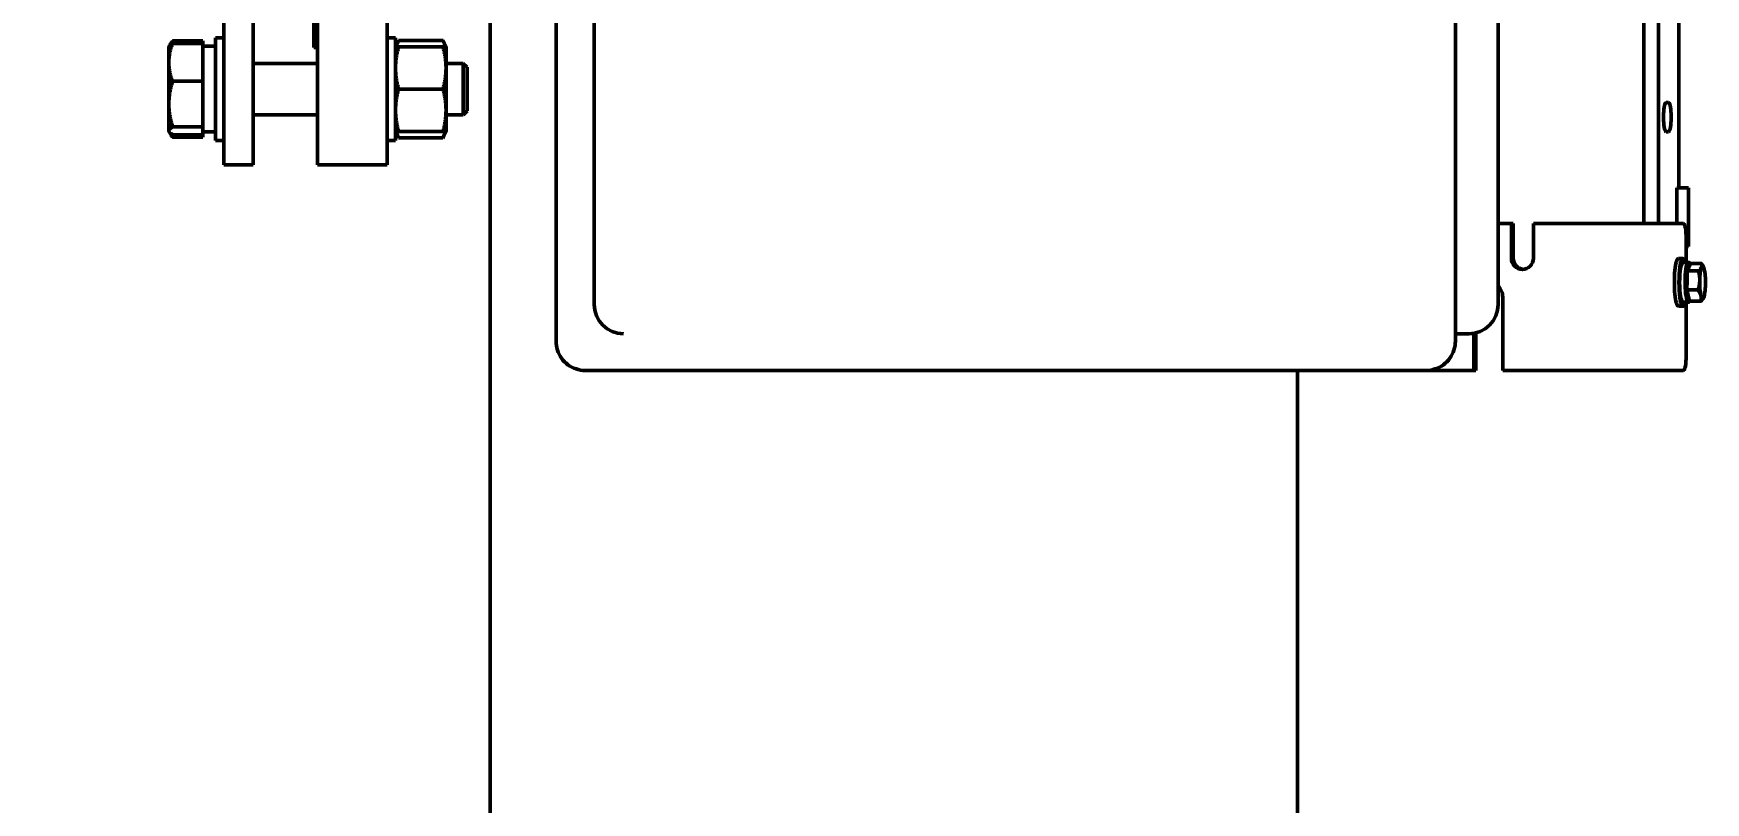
# Model space of a CAD drawing. Header units: inches. Extents: x 15 to 402, y 6 to 258.
# Drawn here: x 289.94 to 318.42, y 78.01 to 91.1 of the extents above; entities that cross this region are included whole.
import ezdxf

# ---------------------------------------------------------------- set-up
doc = ezdxf.new("R2010")
doc.units = ezdxf.units.IN
doc.header["$LTSCALE"] = 12
doc.header["$MEASUREMENT"] = 0
doc.layers.add('Dimension (ANSI)', color=7, linetype='Continuous', lineweight=25)
doc.layers.add('Visible (ANSI)', color=7, linetype='Continuous', lineweight=50)
doc.styles.add('MEMCOR Medium', font='arial.ttf')
doc.dimstyles.new('Default (ANSI)', dxfattribs={"dimscale": 12, "dimtxt": 0.15, "dimasz": 0.098425, "dimexe": 0.125, "dimexo": 0.0625, "dimgap": 0.031496, "dimtad": 0, "dimtih": 1, "dimtoh": 1, "dimdec": 4, "dimrnd": 1e-08, "dimzin": 3, "dimdsep": 46, "dimlunit": 5, "dimtxsty": 'MEMCOR Medium', "dimcen": 0.09, "dimdle": 0.393701, "dimclrd": 256, "dimclre": 256, "dimclrt": 256, "dimadec": 0, "dimazin": 1, "dimtfac": 0.8, "dimtofl": 0, "dimtmove": 0, "dimatfit": 3, "dimfxl": 1, "dimfrac": 1, "dimtolj": 1, "dimtzin": 4, "dimlwd": -1, "dimlwe": -1, "dimarcsym": 0})

# ---------------------------------------------------------------- blocks, each defined once
blk = doc.blocks.new('*D18')
at = {"layer": 'Defpoints', "color": 0, "transparency": 16777216}
for p in [(310.968, 131.37), (253.068, 47.836), (299.125, 47.836)]:
    blk.add_point(p, dxfattribs=at)
at = {"layer": 'Dimension (ANSI)', "transparency": 16777216}
for p, q in [((310.218, 131.37), (251.568, 131.37)), ((253.068, 130.189), (253.068, 104.292)), ((253.068, 49.017), (253.068, 91.969)), ((298.375, 47.836), (251.568, 47.836))]:
    blk.add_line(p, q, dxfattribs=at)
for points in [[(252.872, 130.189), (253.265, 130.189), (253.068, 131.37)], [(252.872, 49.017), (253.265, 49.017), (253.068, 47.836)]]:
    blk.add_solid(points, dxfattribs=at)
at = {"layer": 'Dimension (ANSI)', "transparency": 16777216, "char_height": 1.8, "attachment_point": 5, "style": 'MEMCOR Medium'}
for s, insert in [('\\A1; \\fArial|b0|i0;\\H1.8000;83{\\H0.8x;\\S9#16;} in', (253.068, 99.995)), ('\\A1;[2121.8 mm]{\\P\\fArial|b0|i0;\\H1.8000;SHIPPING HEIGHT\\P\\fArial|b0|i0;\\H1.8000;REF.}', (253.068, 93.833))]:
    blk.add_mtext(s, dxfattribs=dict(at, insert=insert))

msp = doc.modelspace()

# ---------------------------------------------------------------- linework, layer by layer
at = {"layer": 'Visible (ANSI)'}
for p, q in [((293.18502, 107.86465), (293.18502, 88.86465)), ((293.68502, 88.86465), (293.68502, 107.86465)), ((294.77752, 107.86465), (294.77752, 88.86465)), ((295.96752, 107.86465), (295.96752, 88.86465)), ((298.84065, 85.86465), (298.84065, 102.61465)), ((314.15618, 85.86465), (314.15618, 102.61465)), ((299.48863, 101.98965), (299.48863, 86.48965)), ((314.88311, 86.48965), (314.88311, 101.98965)), ((317.3683, 87.86465), (317.3683, 101.61465)), ((317.6145, 101.61465), (317.6145, 87.86465)), ((317.96179, 88.47465), (317.96179, 96.35465)), ((294.71502, 91.91674), (294.71502, 90.86465)), ((297.71752, 68.10534), (297.71752, 91.44038)), ((292.24727, 90.87303), (292.25271, 90.88247)), ((292.24727, 90.87303), (292.24727, 90.60888)), ((292.25271, 90.88247), (292.2761, 90.92297)), ((292.82539, 90.97347), (292.31146, 90.97347)), ((292.82539, 90.9303), (292.31146, 90.9303)), ((292.82539, 90.97347), (292.82539, 90.9303)), ((292.82539, 90.9303), (292.82539, 90.70553)), ((292.82539, 90.88378), (293.04439, 90.88378)), ((293.04439, 91.02928), (293.04439, 89.27928)), ((293.18502, 91.02928), (293.04439, 91.02928)), ((294.77752, 90.86465), (294.71502, 90.86465)), ((295.96752, 91.02928), (296.10814, 91.02928)), ((296.10814, 89.27928), (296.10814, 91.02928)), ((296.10814, 90.87328), (296.16001, 90.98451)), ((296.91527, 90.98451), (296.16001, 90.98451)), ((296.91527, 90.87328), (296.16001, 90.87328)), ((296.96714, 90.87328), (296.91527, 90.98451)), ((296.96714, 90.51378), (296.96714, 90.87328)), ((292.24727, 90.60888), (292.24727, 89.89944)), ((292.82539, 90.51223), (292.82539, 90.70553)), ((293.68502, 90.59178), (294.77752, 90.59178)), ((296.96714, 90.59178), (297.25924, 90.59178)), ((297.25924, 89.71678), (297.25924, 90.59178)), ((297.32539, 90.52563), (297.25924, 90.59178)), ((292.82539, 90.28746), (292.31146, 90.28746)), ((292.82539, 90.51223), (292.82539, 90.28746)), ((292.82539, 90.28746), (292.82539, 90.01611)), ((296.96714, 89.79478), (296.96714, 90.51378)), ((297.32539, 90.52563), (297.32539, 89.78293)), ((292.82539, 89.78277), (292.82539, 90.01611)), ((296.91527, 90.15428), (296.16001, 90.15428)), ((292.24727, 89.89944), (292.24727, 89.44484)), ((292.82539, 89.78277), (292.82539, 89.51143)), ((293.68502, 89.71678), (294.77752, 89.71678)), ((296.96714, 89.43528), (296.96714, 89.79478)), ((296.96714, 89.71678), (297.25924, 89.71678)), ((297.32539, 89.78293), (297.25924, 89.71678)), ((317.74473, 89.92715), (317.78815, 89.92715)), ((292.24727, 89.44484), (292.24727, 89.43553)), ((292.24727, 89.43553), (292.25271, 89.42609)), ((292.25271, 89.42609), (292.2761, 89.38559)), ((292.82539, 89.51143), (292.31146, 89.51143)), ((292.82539, 89.51143), (292.82539, 89.46487)), ((292.82539, 89.42478), (292.82539, 89.46487)), ((292.82539, 89.42478), (293.04439, 89.42478)), ((292.82539, 89.42478), (292.82539, 89.37825)), ((296.10814, 89.43528), (296.16001, 89.32405)), ((296.91527, 89.43528), (296.16001, 89.43528)), ((296.96714, 89.43528), (296.91527, 89.32405)), ((317.78815, 89.42715), (317.74473, 89.42715)), ((292.82539, 89.37825), (292.31146, 89.37825)), ((292.82539, 89.33509), (292.31146, 89.33509)), ((292.82539, 89.37825), (292.82539, 89.33509)), ((293.18502, 89.27928), (293.04439, 89.27928)), ((295.96752, 89.27928), (296.10814, 89.27928)), ((296.91527, 89.32405), (296.16001, 89.32405)), ((293.18502, 88.86465), (293.68502, 88.86465)), ((295.96752, 88.86465), (294.77752, 88.86465)), ((318.12646, 88.47465), (317.92923, 88.47465)), ((317.92923, 87.86465), (317.92923, 88.47465)), ((318.12646, 87.47465), (318.12646, 88.47465)), ((315.10992, 87.86465), (314.88311, 87.86465)), ((315.10992, 87.27465), (315.10992, 87.86465)), ((315.10992, 87.86465), (315.14248, 87.86465)), ((315.14248, 87.86465), (315.14248, 87.27465)), ((315.48414, 87.86465), (315.48414, 87.27465)), ((316.94496, 87.86465), (315.48414, 87.86465)), ((316.94496, 87.86465), (317.45179, 87.86465)), ((318.04251, 87.86465), (317.45179, 87.86465)), ((318.08593, 87.20465), (318.08593, 87.61465)), ((318.12646, 87.47465), (318.08593, 87.47465)), ((317.95569, 87.27065), (318.03447, 87.27065)), ((318.12705, 87.20465), (318.03447, 87.20465)), ((318.14161, 87.14565), (318.12705, 87.14565)), ((318.13236, 87.12272), (318.15824, 87.18691)), ((318.15824, 87.18691), (318.34821, 87.18691)), ((318.38126, 87.13222), (318.373, 87.14749)), ((318.09992, 86.73627), (318.10321, 86.8974)), ((318.10321, 86.8974), (318.10649, 87.05853)), ((318.10649, 87.05853), (318.13236, 87.12272)), ((318.10649, 87.05853), (318.29646, 87.05853)), ((314.9622, 86.61465), (314.9622, 85.36465)), ((318.09992, 86.73627), (318.2899, 86.73627)), ((318.12251, 86.63933), (318.09992, 86.73627)), ((318.1451, 86.54239), (318.12251, 86.63933)), ((318.13549, 86.58365), (318.12705, 86.58365)), ((318.38126, 86.59707), (318.38058, 86.59583)), ((317.95569, 86.45865), (318.03447, 86.45865)), ((318.12705, 86.52465), (318.03447, 86.52465)), ((318.08593, 85.61465), (318.08593, 86.52465)), ((318.1451, 86.54239), (318.33507, 86.54239)), ((314.46979, 85.36465), (314.46979, 85.99722)), ((314.50235, 86.00408), (314.50235, 85.36465)), ((314.15618, 85.98965), (314.38311, 85.98965)), ((299.33685, 85.36465), (313.61656, 85.36465)), ((311.46777, 85.36465), (311.46777, 55.36465)), ((311.46777, 55.36465), (311.46777, 85.36465)), ((313.61656, 85.36465), (313.65998, 85.36465)), ((313.65998, 85.36465), (314.46979, 85.36465)), ((314.50235, 85.36465), (314.46979, 85.36465)), ((314.9622, 85.36465), (316.94496, 85.36465)), ((317.45179, 85.36465), (316.94496, 85.36465)), ((317.45179, 85.36465), (318.04251, 85.36465))]:
    msp.add_line(p, q, dxfattribs=at)
for centre, start, end in [((299.98863, 86.48965), 180, 270), ((314.38311, 86.48965), 270, 0)]:
    msp.add_arc(centre, 0.5, start, end, dxfattribs=at)
for centre, major_axis, ratio, start_param, end_param in [((317.74473, 89.67715), (0, -0.25), 0.17364818, 3.14159265, 6.28318531), ((317.78815, 89.67715), (0, 0.25), 0.17364818, 3.14159265, 6.28318531), ((318.04251, 87.61465), (0, 0.25), 0.17364818, 4.71238898, 6.28318531), ((315.29703, 87.27465), (0, -0.19), 0.98480775, 4.71238898, 7.85398163), ((315.32959, 87.27465), (0, -0.19), 0.98480775, 4.71238898, 6.19607172), ((317.95569, 86.86465), (0, -0.406), 0.17364818, 3.14159265, 6.28318531), ((318.03447, 86.86465), (0, -0.406), 0.17364818, 2.56337561, 6.86140235), ((318.03447, 86.86465), (0, 0.34), 0.17364818, 0, 3.14159265), ((318.12705, 86.86465), (0, -0.34), 0.17364818, 2.70033439, 6.60764803), ((318.12705, 86.86465), (0, -0.281), 0.17364818, 3.14159265, 6.28318531), ((318.36636, 86.86465), (0, 0.281), 0.17364818, 5.64277113, 6.68996869), ((318.36636, 86.86465), (0, -0.281), 0.17364818, 4.59557358, 5.64277113), ((318.36636, 86.86465), (0, -0.281), 0.17364818, 3.54837603, 4.59557358), ((318.36636, 86.86465), (0, 0.281), 0.17364818, 4.59557358, 5.64277113), ((314.71599, 86.61465), (0, -0.25), 0.98480775, 1.57079633, 2.39549426), ((318.36636, 86.86465), (0, -0.281), 0.17364818, 5.64277113, 6.68996869), ((318.36636, 86.86465), (0, 0.281), 0.17364818, 3.54837603, 4.59557358), ((318.04251, 85.61465), (0, -0.25), 0.17364818, 0, 1.57079633)]:
    msp.add_ellipse(centre, major_axis=major_axis, ratio=ratio, start_param=start_param, end_param=end_param, dxfattribs=at)
for points, weights in [([(292.31146, 90.9303), (292.24727, 90.75805), (292.24727, 90.60888)], [1.01001874936, 1.04314139574, 1]), ([(292.25271, 90.88247), (292.26562, 90.90482), (292.31146, 90.9303)], [1.01871564071, 1.03345080387, 1.01001874936]), ([(292.31146, 90.97347), (292.27761, 90.93189), (292.2619, 90.89462)], [1.01001874936, 1.02721658286, 1.02385469408]), ([(296.10814, 90.87328), (296.10814, 90.87328), (296.16001, 90.87328)], [1, 1.0379548493, 1]), ([(296.16001, 90.87328), (296.10814, 90.68062), (296.10814, 90.51378)], [1, 1.0379548493, 1]), ([(296.16001, 90.98451), (296.13266, 90.92586), (296.11997, 90.87328)], [1, 1.01965956375, 1.01895290532]), ([(296.95531, 90.87328), (296.94262, 90.92586), (296.91527, 90.98451)], [1.01895290532, 1.01965956375, 1]), ([(296.96714, 90.51378), (296.96714, 90.68062), (296.91527, 90.87328)], [1, 1.0379548493, 1]), ([(296.91527, 90.87328), (296.96714, 90.87328), (296.96714, 90.87328)], [1, 1.0379548493, 1]), ([(292.24727, 90.60888), (292.24727, 90.45971), (292.31146, 90.28746)], [1, 1.04314139574, 1.01001874936]), ([(292.31146, 90.28746), (292.24727, 90.07952), (292.24727, 89.89944)], [1.01001874936, 1.04314139574, 1]), ([(296.10814, 90.51378), (296.10814, 90.34693), (296.16001, 90.15428)], [1, 1.0379548493, 1]), ([(296.91527, 90.15428), (296.96714, 90.34693), (296.96714, 90.51378)], [1, 1.0379548493, 1]), ([(296.16001, 90.15428), (296.10814, 89.96162), (296.10814, 89.79478)], [1, 1.0379548493, 1]), ([(296.96714, 89.79478), (296.96714, 89.96162), (296.91527, 90.15428)], [1, 1.0379548493, 1]), ([(292.24727, 89.89944), (292.24727, 89.71937), (292.31146, 89.51143)], [1, 1.04314139574, 1.01001874936]), ([(296.10814, 89.79478), (296.10814, 89.62793), (296.16001, 89.43528)], [1, 1.0379548493, 1]), ([(296.91527, 89.43528), (296.96714, 89.62793), (296.96714, 89.79478)], [1, 1.0379548493, 1]), ([(292.31146, 89.51143), (292.24727, 89.47575), (292.24727, 89.44484)], [1.01001874936, 1.04314139574, 1]), ([(292.24727, 89.44484), (292.24727, 89.41394), (292.31146, 89.37825)], [1, 1.04314139574, 1.01001874936]), ([(296.16001, 89.43528), (296.10814, 89.43528), (296.10814, 89.43528)], [1, 1.0379548493, 1]), ([(296.11997, 89.43528), (296.13266, 89.3827), (296.16001, 89.32405)], [1.01895290532, 1.01965956375, 1]), ([(296.96714, 89.43528), (296.96714, 89.43528), (296.91527, 89.43528)], [1, 1.0379548493, 1]), ([(296.91527, 89.32405), (296.94262, 89.3827), (296.95531, 89.43528)], [1, 1.01965956375, 1.01895290532]), ([(292.31146, 89.33509), (292.29012, 89.36131), (292.2761, 89.38559)], [1.01001874936, 1.02079631483, 1.02349946463]), ([(292.28737, 89.39293), (292.29792, 89.36476), (292.31146, 89.33509)], [1.02041412802, 1.01682794065, 1.01001874936]), ([(318.34705, 87.12272), (318.35906, 87.15251), (318.34821, 87.18691)], [1, 1.0379548493, 1]), ([(318.34821, 87.18691), (318.3628, 87.16633), (318.373, 87.14749)], [1, 1.014698826, 1.01801278341]), ([(318.2899, 86.73627), (318.31637, 86.82262), (318.3179, 86.8974)], [1, 1.0379548493, 1]), ([(318.29646, 87.05853), (318.33504, 87.09293), (318.34705, 87.12272)], [1, 1.0379548493, 1]), ([(318.3179, 86.8974), (318.31942, 86.97218), (318.29646, 87.05853)], [1, 1.0379548493, 1]), ([(318.3372, 86.63933), (318.32672, 86.68432), (318.2899, 86.73627)], [1, 1.0379548493, 1]), ([(318.33507, 86.54239), (318.34769, 86.59434), (318.3372, 86.63933)], [1, 1.0379548493, 1]), ([(318.38058, 86.59583), (318.36712, 86.57096), (318.33507, 86.54239)], [1.0109408091, 1.03132709129, 1])]:
    msp.add_rational_spline(points, weights, degree=2, dxfattribs=at)
for points, knots in [([(299.33685, 85.36465), (299.28449, 85.36465), (299.23213, 85.37308), (299.13275, 85.40587), (299.08574, 85.43022), (299.0017, 85.49222), (298.96467, 85.52986), (298.90404, 85.6146), (298.88044, 85.66168), (298.84875, 85.76073), (298.84065, 85.81269), (298.84065, 85.86465)], [1.57079633, 1.57079633, 1.57079633, 1.57079633, 1.88495559, 1.88495559, 2.19911486, 2.19911486, 2.51327412, 2.51327412, 2.82743339, 2.82743339, 3.14159265, 3.14159265, 3.14159265, 3.14159265]), ([(313.65998, 85.36465), (313.71234, 85.36465), (313.7647, 85.37308), (313.86408, 85.40587), (313.91109, 85.43022), (313.99513, 85.49222), (314.03216, 85.52986), (314.09279, 85.6146), (314.11639, 85.66168), (314.14808, 85.76073), (314.15618, 85.81269), (314.15618, 85.86465)], [4.71238898, 4.71238898, 4.71238898, 4.71238898, 5.02654825, 5.02654825, 5.34070751, 5.34070751, 5.65486678, 5.65486678, 5.96902604, 5.96902604, 6.28318531, 6.28318531, 6.28318531, 6.28318531])]:
    msp.add_open_spline(points, degree=3, knots=knots, dxfattribs=at)

# ---------------------------------------------------------------- dimensions: what is measured, and where the dimension line sits
at = {"layer": 'Dimension (ANSI)'}
dim = msp.add_linear_dim(base=(253.06842, 47.83565), p1=(310.96777, 131.37045), p2=(299.12506, 47.83565), angle=90, text=' \\fArial|b0|i0;\\H1.8000;<> in\\X[2121.8 mm]{\\P\\fArial|b0|i0;\\H1.8000;SHIPPING HEIGHT\\P\\fArial|b0|i0;\\H1.8000;REF.}', dimstyle='Default (ANSI)', override={"dimgap": 0.031496, "dimdec": 4, "dimpost": '', "dimtol": 0, "dimlim": 0, "dimtp": 0, "dimtm": 0, "dimtdec": 2, "dimatfit": 1}, dxfattribs=at)
dim.commit()
dim.dimension.update_dxf_attribs({"geometry": '*D18', "text_midpoint": (253.06842, 98.13033), "dimtype": 160})

doc.saveas('drawing.dxf')
